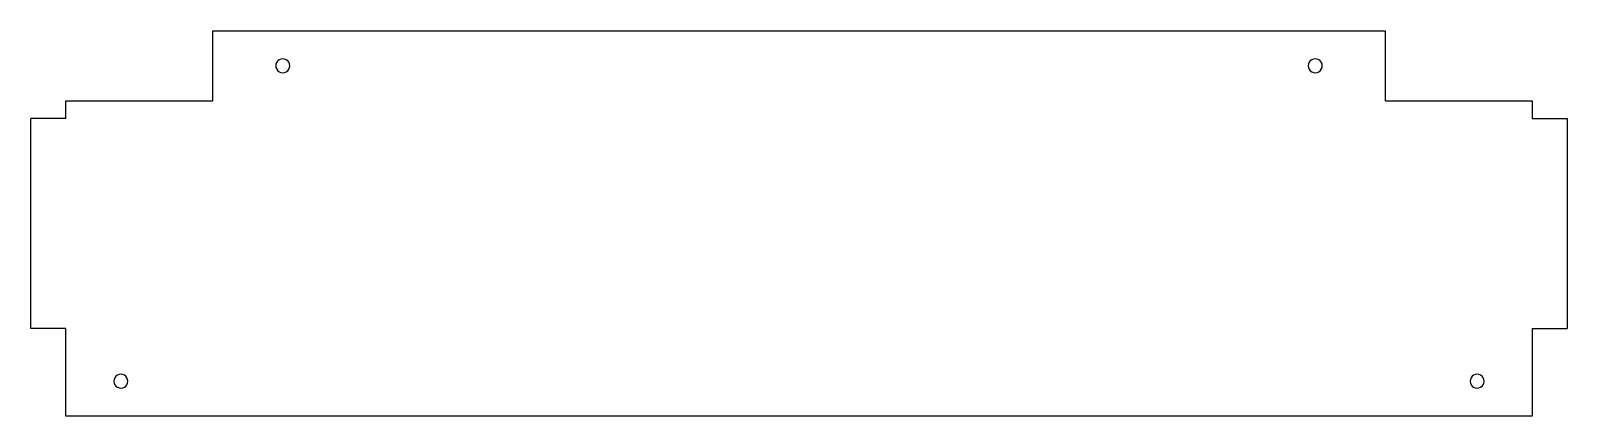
# Model space of a CAD drawing. Header units: metres. Extents: x -4310 to -3871, y 2061 to 2171.
import ezdxf

# ---------------------------------------------------------------- set-up
doc = ezdxf.new("R2010")
doc.units = ezdxf.units.M

msp = doc.modelspace()

# ---------------------------------------------------------------- linework, layer by layer
at = {"layer": 'GROUP0'}
for p, q in [((-4258.4, 2171.06, 0), (-3923.4, 2171.06, 0)), ((-4258.4, 2151.06, 0), (-4258.4, 2171.06, 0)), ((-3923.4, 2171.06, 0), (-3923.4, 2151.06, 0)), ((-4240.33, 2161.58, 0), (-4240.4, 2161.06, 0)), ((-4240.4, 2161.06, 0), (-4240.33, 2160.54, 0)), ((-4240.13, 2162.06, 0), (-4240.33, 2161.58, 0)), ((-4240.33, 2160.54, 0), (-4240.13, 2160.06, 0)), ((-4239.82, 2162.47, 0), (-4240.13, 2162.06, 0)), ((-4240.13, 2160.06, 0), (-4239.82, 2159.64, 0)), ((-4239.4, 2162.79, 0), (-4239.82, 2162.47, 0)), ((-4238.92, 2162.99, 0), (-4239.4, 2162.79, 0)), ((-4238.4, 2163.06, 0), (-4238.92, 2162.99, 0)), ((-4237.88, 2162.99, 0), (-4238.4, 2163.06, 0)), ((-4237.4, 2162.79, 0), (-4237.88, 2162.99, 0)), ((-4236.99, 2162.47, 0), (-4237.4, 2162.79, 0)), ((-4236.67, 2162.06, 0), (-4236.99, 2162.47, 0)), ((-4236.99, 2159.64, 0), (-4236.67, 2160.06, 0)), ((-4236.47, 2161.58, 0), (-4236.67, 2162.06, 0)), ((-4236.67, 2160.06, 0), (-4236.47, 2160.54, 0)), ((-4236.4, 2161.06, 0), (-4236.47, 2161.58, 0)), ((-4236.47, 2160.54, 0), (-4236.4, 2161.06, 0)), ((-3945.33, 2161.58, 0), (-3945.4, 2161.06, 0)), ((-3945.4, 2161.06, 0), (-3945.33, 2160.54, 0)), ((-3945.13, 2162.06, 0), (-3945.33, 2161.58, 0)), ((-3945.33, 2160.54, 0), (-3945.13, 2160.06, 0)), ((-3944.81, 2162.47, 0), (-3945.13, 2162.06, 0)), ((-3945.13, 2160.06, 0), (-3944.81, 2159.64, 0)), ((-3944.4, 2162.79, 0), (-3944.81, 2162.47, 0)), ((-3943.92, 2162.99, 0), (-3944.4, 2162.79, 0)), ((-3943.4, 2163.06, 0), (-3943.92, 2162.99, 0)), ((-3942.88, 2162.99, 0), (-3943.4, 2163.06, 0)), ((-3942.4, 2162.79, 0), (-3942.88, 2162.99, 0)), ((-3941.99, 2162.47, 0), (-3942.4, 2162.79, 0)), ((-3941.67, 2162.06, 0), (-3941.99, 2162.47, 0)), ((-3941.99, 2159.64, 0), (-3941.67, 2160.06, 0)), ((-3941.47, 2161.58, 0), (-3941.67, 2162.06, 0)), ((-3941.67, 2160.06, 0), (-3941.47, 2160.54, 0)), ((-3941.4, 2161.06, 0), (-3941.47, 2161.58, 0)), ((-3941.47, 2160.54, 0), (-3941.4, 2161.06, 0)), ((-4239.82, 2159.64, 0), (-4239.4, 2159.33, 0)), ((-4239.4, 2159.33, 0), (-4238.92, 2159.13, 0)), ((-4238.92, 2159.13, 0), (-4238.4, 2159.06, 0)), ((-4238.4, 2159.06, 0), (-4237.88, 2159.13, 0)), ((-4237.88, 2159.13, 0), (-4237.4, 2159.33, 0)), ((-4237.4, 2159.33, 0), (-4236.99, 2159.64, 0)), ((-3944.81, 2159.64, 0), (-3944.4, 2159.33, 0)), ((-3944.4, 2159.33, 0), (-3943.92, 2159.13, 0)), ((-3943.92, 2159.13, 0), (-3943.4, 2159.06, 0)), ((-3943.4, 2159.06, 0), (-3942.88, 2159.13, 0)), ((-3942.88, 2159.13, 0), (-3942.4, 2159.33, 0)), ((-3942.4, 2159.33, 0), (-3941.99, 2159.64, 0)), ((-4300.4, 2146.06, 0), (-4300.4, 2151.06, 0)), ((-4300.4, 2151.06, 0), (-4258.4, 2151.06, 0)), ((-3923.4, 2151.06, 0), (-3881.4, 2151.06, 0)), ((-3881.4, 2151.06, 0), (-3881.4, 2146.06, 0)), ((-4310.4, 2086.06, 0), (-4310.4, 2146.06, 0)), ((-4300.4, 2146.06, 0), (-4310.4, 2146.06, 0)), ((-3881.4, 2146.06, 0), (-3871.4, 2146.06, 0)), ((-3871.4, 2146.06, 0), (-3871.4, 2086.06, 0)), ((-4300.4, 2086.06, 0), (-4310.4, 2086.06, 0)), ((-4300.4, 2061.06, 0), (-4300.4, 2086.06, 0)), ((-3881.4, 2086.06, 0), (-3881.4, 2061.06, 0)), ((-3881.4, 2086.06, 0), (-3871.4, 2086.06, 0)), ((-4286.07, 2072.47, 0), (-4286.38, 2072.06, 0)), ((-4285.65, 2072.79, 0), (-4286.07, 2072.47, 0)), ((-4285.17, 2072.99, 0), (-4285.65, 2072.79, 0)), ((-4284.65, 2073.06, 0), (-4285.17, 2072.99, 0)), ((-4284.13, 2072.99, 0), (-4284.65, 2073.06, 0)), ((-4283.65, 2072.79, 0), (-4284.13, 2072.99, 0)), ((-4283.24, 2072.47, 0), (-4283.65, 2072.79, 0)), ((-4282.92, 2072.06, 0), (-4283.24, 2072.47, 0)), ((-3898.57, 2072.47, 0), (-3898.88, 2072.06, 0)), ((-3898.15, 2072.79, 0), (-3898.57, 2072.47, 0)), ((-3897.67, 2072.99, 0), (-3898.15, 2072.79, 0)), ((-3897.15, 2073.06, 0), (-3897.67, 2072.99, 0)), ((-3896.63, 2072.99, 0), (-3897.15, 2073.06, 0)), ((-3896.15, 2072.79, 0), (-3896.63, 2072.99, 0)), ((-3895.74, 2072.47, 0), (-3896.15, 2072.79, 0)), ((-3895.42, 2072.06, 0), (-3895.74, 2072.47, 0)), ((-4286.58, 2071.58, 0), (-4286.65, 2071.06, 0)), ((-4286.65, 2071.06, 0), (-4286.58, 2070.54, 0)), ((-4286.38, 2072.06, 0), (-4286.58, 2071.58, 0)), ((-4286.58, 2070.54, 0), (-4286.38, 2070.06, 0)), ((-4286.38, 2070.06, 0), (-4286.07, 2069.64, 0)), ((-4286.07, 2069.64, 0), (-4285.65, 2069.33, 0)), ((-4285.65, 2069.33, 0), (-4285.17, 2069.13, 0)), ((-4285.17, 2069.13, 0), (-4284.65, 2069.06, 0)), ((-4284.65, 2069.06, 0), (-4284.13, 2069.13, 0)), ((-4284.13, 2069.13, 0), (-4283.65, 2069.33, 0)), ((-4283.65, 2069.33, 0), (-4283.24, 2069.64, 0)), ((-4283.24, 2069.64, 0), (-4282.92, 2070.06, 0)), ((-4282.72, 2071.58, 0), (-4282.92, 2072.06, 0)), ((-4282.92, 2070.06, 0), (-4282.72, 2070.54, 0)), ((-4282.65, 2071.06, 0), (-4282.72, 2071.58, 0)), ((-4282.72, 2070.54, 0), (-4282.65, 2071.06, 0)), ((-3899.08, 2071.58, 0), (-3899.15, 2071.06, 0)), ((-3899.15, 2071.06, 0), (-3899.08, 2070.54, 0)), ((-3898.88, 2072.06, 0), (-3899.08, 2071.58, 0)), ((-3899.08, 2070.54, 0), (-3898.88, 2070.06, 0)), ((-3898.88, 2070.06, 0), (-3898.57, 2069.64)), ((-3898.57, 2069.64), (-3898.15, 2069.33, 0)), ((-3898.15, 2069.33, 0), (-3897.67, 2069.13, 0)), ((-3897.67, 2069.13, 0), (-3897.15, 2069.06, 0)), ((-3897.15, 2069.06, 0), (-3896.63, 2069.13, 0)), ((-3896.63, 2069.13, 0), (-3896.15, 2069.33, 0)), ((-3896.15, 2069.33, 0), (-3895.74, 2069.64, 0)), ((-3895.74, 2069.64, 0), (-3895.42, 2070.06, 0)), ((-3895.22, 2071.58, 0), (-3895.42, 2072.06, 0)), ((-3895.42, 2070.06, 0), (-3895.22, 2070.54, 0)), ((-3895.15, 2071.06, 0), (-3895.22, 2071.58, 0)), ((-3895.22, 2070.54, 0), (-3895.15, 2071.06, 0)), ((-3881.4, 2061.06, 0), (-4300.4, 2061.06, 0))]:
    msp.add_line(p, q, dxfattribs=at)

doc.saveas('drawing.dxf')
